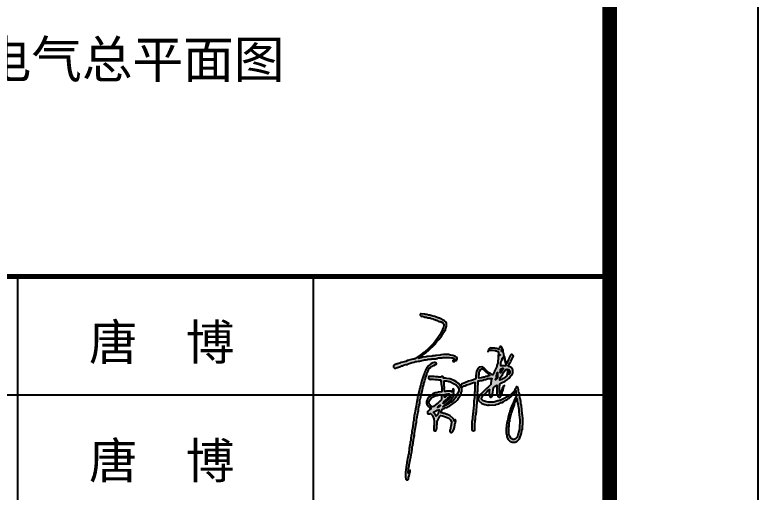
# Model space of a CAD drawing. Extents: x -809667 to 586099, y 3084146 to 3634412.
# Drawn here: x 381479.84 to 381504.88, y 3086068.65 to 3086084.72 of the extents above; entities that cross this region are included whole.
import ezdxf

# ---------------------------------------------------------------- set-up
doc = ezdxf.new("R2010")
doc.units = 0
doc.header["$LTSCALE"] = 0.5
doc.layers.get('0').update_dxf_attribs({"linetype": 'CONTINUOUS'})
doc.layers.add('PUB_TITLE', color=4, linetype='CONTINUOUS')
doc.styles.add('-宋体', font='', dxfattribs={"width": 0.6})
doc.styles.get('-宋体').set_extended_font_data('NSimSun')

# ---------------------------------------------------------------- blocks, each defined once
blk = doc.blocks.new('tbb')
at = {"layer": 'PUB_TITLE'}
h = blk.add_hatch(color=255, dxfattribs=at)
h.dxf.hatch_style = 1
h.paths.add_polyline_path([(1378309.5, -237658.8), (1378311.5, -237659.8), (1378309.5, -237669.8), (1378305.5, -237676.8), (1378305.5, -237680.8), (1378302.5, -237686.8), (1378302.5, -237692.8), (1378296.5, -237695.8), (1378296.5, -237698.8), (1378293.5, -237701.8), (1378292.5, -237705.8), (1378286.5, -237709.8), (1378280.5, -237695.8), (1378267.5, -237683.8), (1378265.5, -237677.8), (1378294.5, -237662.8), (1378307.5, -237660.8)], flags=16)
h.paths.add_polyline_path([(1378298.5, -237637.8), (1378300.5, -237638.8), (1378300.5, -237640.8), (1378297.5, -237641.8)], flags=16)
h.paths.add_polyline_path([(1378316.5, -237620.8), (1378318.5, -237621.8), (1378318.5, -237626.8), (1378310.5, -237634.8), (1378302.5, -237637.8), (1378303.5, -237632.8), (1378308.5, -237626.8)], flags=16)
h.paths.add_polyline_path([(1378932.5, -237567.8), (1378932.5, -237566.8), (1378936.5, -237575.8), (1378938.5, -237593.8), (1378943.5, -237610.8), (1378945.5, -237633.8), (1378948.5, -237638.8), (1378948.5, -237645.8), (1378950.5, -237650.8), (1378950.5, -237671.8), (1378954.5, -237695.8), (1378958.5, -237743.8), (1378957.5, -237806.8), (1378954.5, -237824.8), (1378948.5, -237842.8), (1378943.5, -237865.8), (1378935.5, -237881.8), (1378925.5, -237893.8), (1378914.5, -237898.8), (1378903.5, -237897.8), (1378898.5, -237895.8), (1378894.5, -237891.8), (1378889.5, -237890.8), (1378877.5, -237870.8), (1378871.5, -237854.8), (1378870.5, -237798.8), (1378872.5, -237790.8), (1378872.5, -237766.8), (1378874.5, -237757.8), (1378877.5, -237752.8), (1378878.5, -237736.8), (1378882.5, -237726.8), (1378889.5, -237690.8), (1378892.5, -237685.8), (1378904.5, -237645.8), (1378915.5, -237619.8), (1378917.5, -237606.8), (1378931.5, -237577.8)], flags=16)
h.paths.add_polyline_path([(1378402.5, -237547.8), (1378403.5, -237546.8), (1378387.5, -237572.8), (1378364.5, -237594.8), (1378359.5, -237596.8), (1378348.5, -237608.8), (1378345.5, -237609.8), (1378343.5, -237607.8), (1378344.5, -237598.8), (1378350.5, -237589.8), (1378355.5, -237588.8), (1378360.5, -237581.8), (1378368.5, -237576.8), (1378385.5, -237558.8), (1378397.5, -237553.8), (1378399.5, -237549.8)], flags=16)
h.paths.add_polyline_path([(1378313.5, -237536.8), (1378316.5, -237536.8), (1378329.5, -237538.8), (1378329.5, -237569.8), (1378325.5, -237582.8), (1378318.5, -237587.8), (1378303.5, -237602.8), (1378295.5, -237607.8), (1378264.5, -237633.8), (1378253.5, -237634.8), (1378242.5, -237628.8), (1378231.5, -237617.8), (1378230.5, -237606.8), (1378228.5, -237604.8), (1378228.5, -237593.8), (1378237.5, -237576.8), (1378245.5, -237570.8), (1378247.5, -237565.8), (1378256.5, -237557.8), (1378278.5, -237545.8), (1378284.5, -237543.8), (1378295.5, -237543.8), (1378303.5, -237540.8), (1378306.5, -237537.8)], flags=16)
h.paths.add_polyline_path([(1378382.5, -237530.8), (1378390.5, -237530.8), (1378391.5, -237531.8), (1378373.5, -237544.8), (1378357.5, -237558.8), (1378354.5, -237558.8), (1378354.5, -237546.8), (1378356.5, -237542.8), (1378356.5, -237536.8), (1378359.5, -237536.8), (1378365.5, -237532.8), (1378378.5, -237532.8)], flags=16)
h.paths.add_polyline_path([(1378348.5, -237425.8), (1378350.5, -237426.8), (1378368.5, -237426.8), (1378383.5, -237429.8), (1378388.5, -237432.8), (1378396.5, -237432.8), (1378426.5, -237446.8), (1378446.5, -237459.8), (1378461.5, -237473.8), (1378467.5, -237487.8), (1378468.5, -237507.8), (1378460.5, -237526.8), (1378453.5, -237535.8), (1378445.5, -237558.8), (1378425.5, -237580.8), (1378407.5, -237596.8), (1378393.5, -237603.8), (1378381.5, -237614.8), (1378372.5, -237616.8), (1378362.5, -237624.8), (1378356.5, -237627.8), (1378352.5, -237627.8), (1378349.5, -237630.8), (1378346.5, -237630.8), (1378339.5, -237634.8), (1378344.5, -237628.8), (1378350.5, -237627.8), (1378400.5, -237584.8), (1378411.5, -237570.8), (1378416.5, -237560.8), (1378429.5, -237543.8), (1378429.5, -237529.8), (1378424.5, -237522.8), (1378424.5, -237519.8), (1378427.5, -237514.8), (1378428.5, -237495.8), (1378424.5, -237491.8), (1378420.5, -237493.8), (1378420.5, -237496.8), (1378415.5, -237506.8), (1378409.5, -237513.8), (1378404.5, -237510.8), (1378371.5, -237509.8), (1378364.5, -237512.8), (1378355.5, -237512.8), (1378353.5, -237510.8), (1378354.5, -237504.8), (1378352.5, -237502.8), (1378351.5, -237490.8), (1378354.5, -237485.8), (1378354.5, -237474.8), (1378351.5, -237470.8), (1378351.5, -237452.8), (1378349.5, -237444.8)], flags=16)
h.paths.add_polyline_path([(1378269.5, -237391.8), (1378268.5, -237390.8), (1378229.5, -237391.8), (1378223.5, -237394.8), (1378223.5, -237406.8), (1378230.5, -237412.8), (1378235.5, -237411.8), (1378239.5, -237414.8), (1378242.5, -237412.8), (1378252.5, -237411.8), (1378257.5, -237413.8), (1378262.5, -237412.8), (1378276.5, -237414.8), (1378293.5, -237414.8), (1378305.5, -237417.8), (1378321.5, -237417.8), (1378324.5, -237420.8), (1378327.5, -237454.8), (1378329.5, -237458.8), (1378329.5, -237469.8), (1378331.5, -237472.8), (1378331.5, -237508.8), (1378329.5, -237515.8), (1378306.5, -237516.8), (1378290.5, -237522.8), (1378279.5, -237522.8), (1378259.5, -237531.8), (1378226.5, -237558.8), (1378222.5, -237566.8), (1378216.5, -237573.8), (1378209.5, -237593.8), (1378208.5, -237606.8), (1378211.5, -237613.8), (1378225.5, -237633.8), (1378231.5, -237639.8), (1378246.5, -237649.8), (1378236.5, -237657.8), (1378231.5, -237659.8), (1378225.5, -237666.8), (1378217.5, -237672.8), (1378215.5, -237676.8), (1378215.5, -237685.8), (1378219.5, -237690.8), (1378232.5, -237692.8), (1378239.5, -237687.8), (1378253.5, -237701.8), (1378263.5, -237719.8), (1378266.5, -237730.8), (1378266.5, -237736.8), (1378271.5, -237748.8), (1378270.5, -237780.8), (1378267.5, -237790.8), (1378267.5, -237819.8), (1378273.5, -237828.8), (1378283.5, -237828.8), (1378289.5, -237817.8), (1378292.5, -237803.8), (1378292.5, -237779.8), (1378294.5, -237776.8), (1378294.5, -237748.8), (1378302.5, -237737.8), (1378315.5, -237709.8), (1378320.5, -237705.8), (1378334.5, -237706.8), (1378336.5, -237708.8), (1378354.5, -237712.8), (1378387.5, -237726.8), (1378402.5, -237739.8), (1378410.5, -237753.8), (1378407.5, -237782.8), (1378404.5, -237788.8), (1378402.5, -237803.8), (1378400.5, -237807.8), (1378400.5, -237814.8), (1378397.5, -237820.8), (1378396.5, -237829.8), (1378405.5, -237840.8), (1378411.5, -237840.8), (1378418.5, -237836.8), (1378430.5, -237812.8), (1378430.5, -237808.8), (1378433.5, -237802.8), (1378433.5, -237791.8), (1378437.5, -237788.8), (1378437.5, -237774.8), (1378441.5, -237762.8), (1378440.5, -237753.8), (1378443.5, -237749.8), (1378442.5, -237740.8), (1378439.5, -237740.8), (1378432.5, -237749.8), (1378430.5, -237741.8), (1378425.5, -237732.8), (1378399.5, -237708.8), (1378378.5, -237697.8), (1378372.5, -237697.8), (1378355.5, -237689.8), (1378344.5, -237688.8), (1378339.5, -237685.8), (1378326.5, -237683.8), (1378327.5, -237673.8), (1378331.5, -237665.8), (1378330.5, -237661.8), (1378334.5, -237654.8), (1378348.5, -237647.8), (1378353.5, -237646.8), (1378356.5, -237643.8), (1378374.5, -237639.8), (1378384.5, -237632.8), (1378397.5, -237626.8), (1378441.5, -237594.8), (1378455.5, -237581.8), (1378463.5, -237571.8), (1378464.5, -237567.8), (1378477.5, -237550.8), (1378487.5, -237531.8), (1378488.5, -237521.8), (1378492.5, -237510.8), (1378491.5, -237485.8), (1378488.5, -237481.8), (1378488.5, -237476.8), (1378480.5, -237464.8), (1378462.5, -237445.8), (1378452.5, -237437.8), (1378431.5, -237424.8), (1378396.5, -237410.8), (1378372.5, -237408.8), (1378361.5, -237404.8), (1378346.5, -237403.8), (1378345.5, -237396.8), (1378340.5, -237392.8), (1378328.5, -237392.8), (1378322.5, -237397.8), (1378319.5, -237395.8), (1378305.5, -237395.8), (1378300.5, -237393.8), (1378284.5, -237393.8)])
h.paths.add_polyline_path([(1378778.5, -237355.8), (1378779.5, -237355.8), (1378780.5, -237360.8), (1378778.5, -237364.8), (1378778.5, -237395.8), (1378776.5, -237403.8), (1378766.5, -237413.8), (1378764.5, -237417.8), (1378763.5, -237414.8), (1378765.5, -237412.8), (1378766.5, -237406.8), (1378770.5, -237401.8), (1378770.5, -237382.8), (1378776.5, -237372.8), (1378775.5, -237364.8), (1378778.5, -237360.8)], flags=16)
h.paths.add_polyline_path([(1378867.5, -237334.8), (1378871.5, -237334.8), (1378879.5, -237346.8), (1378879.5, -237359.8), (1378875.5, -237367.8), (1378875.5, -237370.8), (1378873.5, -237372.8), (1378871.5, -237371.8), (1378871.5, -237350.8), (1378869.5, -237348.8), (1378866.5, -237348.8)], flags=16)
h.paths.add_polyline_path([(1378854.5, -237331.8), (1378856.5, -237331.8), (1378858.5, -237338.8), (1378857.5, -237341.8), (1378859.5, -237344.8), (1378858.5, -237373.8), (1378852.5, -237388.8), (1378828.5, -237406.8), (1378822.5, -237408.8), (1378812.5, -237415.8), (1378804.5, -237417.8), (1378799.5, -237421.8), (1378799.5, -237416.8), (1378797.5, -237412.8), (1378800.5, -237408.8), (1378801.5, -237400.8), (1378819.5, -237378.8), (1378826.5, -237362.8), (1378843.5, -237338.8), (1378847.5, -237334.8)], flags=16)
h.paths.add_polyline_path([(1378649.5, -237328.8), (1378656.5, -237329.8), (1378665.5, -237333.8), (1378673.5, -237339.8), (1378717.5, -237384.8), (1378702.5, -237387.8), (1378698.5, -237390.8), (1378682.5, -237392.8), (1378677.5, -237395.8), (1378669.5, -237395.8), (1378663.5, -237398.8), (1378656.5, -237398.8), (1378650.5, -237401.8), (1378631.5, -237403.8), (1378628.5, -237397.8), (1378628.5, -237383.8), (1378632.5, -237375.8), (1378633.5, -237354.8), (1378637.5, -237349.8), (1378637.5, -237346.8), (1378645.5, -237331.8)], flags=16)
h.paths.add_polyline_path([(1378820.5, -237325.8), (1378824.5, -237325.8), (1378826.5, -237327.8), (1378826.5, -237331.8), (1378809.5, -237356.8), (1378803.5, -237361.8), (1378800.5, -237352.8), (1378803.5, -237348.8), (1378804.5, -237332.8)], flags=16)
h.paths.add_polyline_path([(1378280.5, -237280.8), (1378279.5, -237279.8), (1378271.5, -237279.8), (1378258.5, -237282.8), (1378242.5, -237289.8), (1378223.5, -237305.8), (1378210.5, -237322.8), (1378199.5, -237341.8), (1378199.5, -237346.8), (1378196.5, -237351.8), (1378193.5, -237363.8), (1378183.5, -237382.8), (1378181.5, -237392.8), (1378167.5, -237432.8), (1378162.5, -237457.8), (1378157.5, -237469.8), (1378156.5, -237480.8), (1378152.5, -237490.8), (1378152.5, -237497.8), (1378140.5, -237539.8), (1378140.5, -237545.8), (1378137.5, -237552.8), (1378136.5, -237569.8), (1378133.5, -237575.8), (1378133.5, -237584.8), (1378130.5, -237593.8), (1378129.5, -237610.8), (1378124.5, -237629.8), (1378121.5, -237653.8), (1378122.5, -237654.8), (1378117.5, -237665.8), (1378115.5, -237687.8), (1378113.5, -237691.8), (1378112.5, -237700.8), (1378110.5, -237702.8), (1378109.5, -237716.8), (1378105.5, -237728.8), (1378105.5, -237746.8), (1378102.5, -237753.8), (1378101.5, -237777.8), (1378099.5, -237783.8), (1378099.5, -237791.8), (1378097.5, -237795.8), (1378094.5, -237822.8), (1378091.5, -237827.8), (1378089.5, -237854.8), (1378086.5, -237859.8), (1378086.5, -237873.8), (1378082.5, -237886.8), (1378081.5, -237905.8), (1378078.5, -237915.8), (1378078.5, -237930.8), (1378072.5, -237954.8), (1378072.5, -237960.8), (1378069.5, -237967.8), (1378065.5, -238011.8), (1378061.5, -238024.8), (1378059.5, -238041.8), (1378056.5, -238047.8), (1378054.5, -238068.8), (1378049.5, -238083.8), (1378049.5, -238090.8), (1378046.5, -238101.8), (1378046.5, -238111.8), (1378044.5, -238114.8), (1378041.5, -238148.8), (1378039.5, -238153.8), (1378038.5, -238197.8), (1378041.5, -238215.8), (1378047.5, -238222.8), (1378059.5, -238221.8), (1378064.5, -238217.8), (1378063.5, -238204.8), (1378069.5, -238189.8), (1378072.5, -238177.8), (1378072.5, -238170.8), (1378076.5, -238160.8), (1378075.5, -238152.8), (1378078.5, -238149.8), (1378077.5, -238145.8), (1378070.5, -238149.8), (1378065.5, -238158.8), (1378064.5, -238164.8), (1378060.5, -238168.8), (1378064.5, -238160.8), (1378061.5, -238154.8), (1378063.5, -238143.8), (1378063.5, -238128.8), (1378065.5, -238126.8), (1378065.5, -238119.8), (1378069.5, -238108.8), (1378069.5, -238098.8), (1378072.5, -238092.8), (1378072.5, -238085.8), (1378075.5, -238079.8), (1378075.5, -238071.8), (1378078.5, -238067.8), (1378079.5, -238048.8), (1378082.5, -238042.8), (1378082.5, -238034.8), (1378086.5, -238023.8), (1378087.5, -238008.8), (1378091.5, -237997.8), (1378093.5, -237972.8), (1378092.5, -237957.8), (1378098.5, -237946.8), (1378097.5, -237936.8), (1378101.5, -237932.8), (1378101.5, -237915.8), (1378104.5, -237908.8), (1378103.5, -237897.8), (1378106.5, -237893.8), (1378108.5, -237874.8), (1378109.5, -237869.8), (1378111.5, -237867.8), (1378110.5, -237859.8), (1378112.5, -237855.8), (1378112.5, -237840.8), (1378115.5, -237835.8), (1378115.5, -237823.8), (1378118.5, -237819.8), (1378118.5, -237810.8), (1378120.5, -237807.8), (1378120.5, -237793.8), (1378122.5, -237791.8), (1378122.5, -237781.8), (1378125.5, -237770.8), (1378124.5, -237766.8), (1378127.5, -237762.8), (1378127.5, -237749.8), (1378129.5, -237746.8), (1378130.5, -237727.8), (1378134.5, -237720.8), (1378135.5, -237695.8), (1378138.5, -237691.8), (1378140.5, -237676.8), (1378143.5, -237670.8), (1378145.5, -237645.8), (1378147.5, -237641.8), (1378147.5, -237629.8), (1378151.5, -237625.8), (1378150.5, -237612.8), (1378154.5, -237605.8), (1378155.5, -237580.8), (1378158.5, -237576.8), (1378159.5, -237564.8), (1378163.5, -237557.8), (1378163.5, -237544.8), (1378166.5, -237538.8), (1378166.5, -237529.8), (1378168.5, -237527.8), (1378172.5, -237511.8), (1378174.5, -237508.8), (1378176.5, -237494.8), (1378180.5, -237481.8), (1378180.5, -237471.8), (1378186.5, -237459.8), (1378188.5, -237447.8), (1378193.5, -237434.8), (1378194.5, -237421.8), (1378200.5, -237410.8), (1378201.5, -237402.8), (1378206.5, -237389.8), (1378205.5, -237382.8), (1378207.5, -237382.8), (1378211.5, -237376.8), (1378213.5, -237358.8), (1378216.5, -237359.8), (1378219.5, -237354.8), (1378219.5, -237349.8), (1378222.5, -237344.8), (1378222.5, -237340.8), (1378228.5, -237333.8), (1378232.5, -237322.8), (1378237.5, -237320.8), (1378247.5, -237310.8), (1378257.5, -237307.8), (1378261.5, -237303.8), (1378268.5, -237302.8), (1378281.5, -237293.8), (1378283.5, -237293.8), (1378289.5, -237286.8), (1378286.5, -237280.8)])
h.paths.add_polyline_path([(1378826.5, -237235.8), (1378827.5, -237234.8), (1378829.5, -237236.8), (1378830.5, -237246.8), (1378835.5, -237256.8), (1378846.5, -237292.8), (1378846.5, -237298.8), (1378843.5, -237305.8), (1378806.5, -237304.8), (1378805.5, -237277.8), (1378813.5, -237262.8), (1378819.5, -237243.8)], flags=16)
h.paths.add_polyline_path([(1378796.5, -237213.8), (1378800.5, -237216.8), (1378800.5, -237220.8), (1378797.5, -237221.8)], flags=16)
h.paths.add_polyline_path([(1378706.5, -237186.8), (1378704.5, -237185.8), (1378702.5, -237189.8), (1378705.5, -237190.8), (1378707.5, -237187.8)], flags=17)
h.paths.add_polyline_path([(1378810.5, -237175.8), (1378811.5, -237174.8), (1378816.5, -237188.8), (1378815.5, -237191.8), (1378810.5, -237185.8)], flags=16)
h.paths.add_polyline_path([(1378808.5, -237150.8), (1378807.5, -237149.8), (1378803.5, -237149.8), (1378798.5, -237152.8), (1378795.5, -237156.8), (1378793.5, -237168.8), (1378789.5, -237173.8), (1378787.5, -237171.8), (1378771.5, -237166.8), (1378762.5, -237166.8), (1378756.5, -237163.8), (1378728.5, -237163.8), (1378720.5, -237161.8), (1378711.5, -237168.8), (1378711.5, -237171.8), (1378708.5, -237175.8), (1378707.5, -237183.8), (1378709.5, -237185.8), (1378718.5, -237180.8), (1378734.5, -237178.8), (1378738.5, -237180.8), (1378760.5, -237182.8), (1378765.5, -237185.8), (1378771.5, -237185.8), (1378787.5, -237193.8), (1378783.5, -237282.8), (1378774.5, -237303.8), (1378773.5, -237310.8), (1378768.5, -237320.8), (1378767.5, -237326.8), (1378756.5, -237348.8), (1378756.5, -237351.8), (1378746.5, -237366.8), (1378741.5, -237377.8), (1378737.5, -237377.8), (1378730.5, -237374.8), (1378723.5, -237367.8), (1378714.5, -237363.8), (1378696.5, -237348.8), (1378689.5, -237343.8), (1378686.5, -237337.8), (1378673.5, -237324.8), (1378652.5, -237314.8), (1378637.5, -237315.8), (1378635.5, -237317.8), (1378632.5, -237317.8), (1378623.5, -237325.8), (1378611.5, -237349.8), (1378607.5, -237366.8), (1378608.5, -237372.8), (1378605.5, -237383.8), (1378604.5, -237402.8), (1378602.5, -237410.8), (1378599.5, -237413.8), (1378571.5, -237423.8), (1378545.5, -237429.8), (1378531.5, -237436.8), (1378526.5, -237436.8), (1378512.5, -237444.8), (1378509.5, -237444.8), (1378496.5, -237451.8), (1378490.5, -237452.8), (1378487.5, -237455.8), (1378485.5, -237461.8), (1378495.5, -237473.8), (1378501.5, -237473.8), (1378509.5, -237466.8), (1378519.5, -237465.8), (1378532.5, -237457.8), (1378552.5, -237453.8), (1378587.5, -237439.8), (1378599.5, -237438.8), (1378600.5, -237441.8), (1378598.5, -237450.8), (1378596.5, -237508.8), (1378594.5, -237514.8), (1378594.5, -237561.8), (1378590.5, -237590.8), (1378590.5, -237628.8), (1378587.5, -237640.8), (1378588.5, -237642.8), (1378585.5, -237649.8), (1378586.5, -237655.8), (1378584.5, -237664.8), (1378584.5, -237679.8), (1378581.5, -237689.8), (1378581.5, -237701.8), (1378577.5, -237713.8), (1378577.5, -237735.8), (1378574.5, -237752.8), (1378574.5, -237817.8), (1378579.5, -237824.8), (1378585.5, -237827.8), (1378592.5, -237826.8), (1378597.5, -237821.8), (1378597.5, -237772.8), (1378600.5, -237755.8), (1378600.5, -237745.8), (1378603.5, -237736.8), (1378603.5, -237707.8), (1378607.5, -237695.8), (1378606.5, -237682.8), (1378609.5, -237676.8), (1378609.5, -237663.8), (1378611.5, -237657.8), (1378612.5, -237639.8), (1378614.5, -237632.8), (1378613.5, -237616.8), (1378615.5, -237610.8), (1378617.5, -237560.8), (1378620.5, -237537.8), (1378619.5, -237516.8), (1378621.5, -237509.8), (1378621.5, -237484.8), (1378622.5, -237464.8), (1378624.5, -237459.8), (1378625.5, -237426.8), (1378627.5, -237425.8), (1378632.5, -237427.8), (1378640.5, -237423.8), (1378654.5, -237423.8), (1378660.5, -237419.8), (1378667.5, -237420.8), (1378673.5, -237416.8), (1378683.5, -237416.8), (1378705.5, -237407.8), (1378733.5, -237407.8), (1378733.5, -237411.8), (1378729.5, -237419.8), (1378728.5, -237434.8), (1378725.5, -237444.8), (1378725.5, -237454.8), (1378722.5, -237459.8), (1378705.5, -237477.8), (1378692.5, -237487.8), (1378645.5, -237532.8), (1378631.5, -237551.8), (1378623.5, -237567.8), (1378623.5, -237575.8), (1378626.5, -237578.8), (1378627.5, -237583.8), (1378654.5, -237607.8), (1378677.5, -237616.8), (1378698.5, -237621.8), (1378705.5, -237621.8), (1378709.5, -237618.8), (1378713.5, -237621.8), (1378762.5, -237619.8), (1378766.5, -237616.8), (1378786.5, -237611.8), (1378806.5, -237601.8), (1378819.5, -237599.8), (1378826.5, -237591.8), (1378830.5, -237591.8), (1378839.5, -237587.8), (1378847.5, -237580.8), (1378856.5, -237576.8), (1378865.5, -237568.8), (1378874.5, -237564.8), (1378887.5, -237554.8), (1378907.5, -237533.8), (1378912.5, -237530.8), (1378912.5, -237527.8), (1378925.5, -237507.8), (1378926.5, -237503.8), (1378926.5, -237516.8), (1378930.5, -237538.8), (1378930.5, -237549.8), (1378913.5, -237583.8), (1378909.5, -237597.8), (1378900.5, -237613.8), (1378884.5, -237650.8), (1378884.5, -237655.8), (1378878.5, -237669.8), (1378877.5, -237679.8), (1378872.5, -237688.8), (1378871.5, -237697.8), (1378864.5, -237717.8), (1378864.5, -237726.8), (1378861.5, -237731.8), (1378859.5, -237747.8), (1378857.5, -237751.8), (1378851.5, -237782.8), (1378849.5, -237816.8), (1378850.5, -237848.8), (1378853.5, -237857.8), (1378855.5, -237874.8), (1378863.5, -237894.8), (1378876.5, -237908.8), (1378882.5, -237912.8), (1378885.5, -237912.8), (1378897.5, -237918.8), (1378920.5, -237918.8), (1378936.5, -237910.8), (1378955.5, -237892.8), (1378972.5, -237847.8), (1378971.5, -237837.8), (1378975.5, -237828.8), (1378976.5, -237817.8), (1378979.5, -237816.8), (1378979.5, -237810.8), (1378981.5, -237806.8), (1378980.5, -237801.8), (1378981.5, -237785.8), (1378983.5, -237780.8), (1378984.5, -237740.8), (1378982.5, -237732.8), (1378980.5, -237698.8), (1378978.5, -237694.8), (1378978.5, -237677.8), (1378976.5, -237672.8), (1378976.5, -237648.8), (1378973.5, -237637.8), (1378972.5, -237623.8), (1378967.5, -237610.8), (1378968.5, -237598.8), (1378966.5, -237587.8), (1378963.5, -237582.8), (1378963.5, -237576.8), (1378959.5, -237568.8), (1378955.5, -237529.8), (1378952.5, -237523.8), (1378949.5, -237506.8), (1378947.5, -237503.8), (1378947.5, -237494.8), (1378945.5, -237491.8), (1378943.5, -237477.8), (1378934.5, -237472.8), (1378928.5, -237478.8), (1378925.5, -237490.8), (1378918.5, -237498.8), (1378914.5, -237508.8), (1378901.5, -237521.8), (1378899.5, -237525.8), (1378896.5, -237526.8), (1378880.5, -237540.8), (1378833.5, -237568.8), (1378800.5, -237583.8), (1378795.5, -237583.8), (1378786.5, -237587.8), (1378782.5, -237587.8), (1378749.5, -237598.8), (1378703.5, -237598.8), (1378682.5, -237593.8), (1378667.5, -237586.8), (1378659.5, -237580.8), (1378651.5, -237572.8), (1378650.5, -237566.8), (1378654.5, -237561.8), (1378661.5, -237545.8), (1378669.5, -237537.8), (1378676.5, -237534.8), (1378690.5, -237520.8), (1378690.5, -237517.8), (1378700.5, -237506.8), (1378712.5, -237498.8), (1378715.5, -237494.8), (1378715.5, -237502.8), (1378712.5, -237506.8), (1378711.5, -237527.8), (1378713.5, -237531.8), (1378713.5, -237542.8), (1378714.5, -237546.8), (1378721.5, -237556.8), (1378727.5, -237556.8), (1378731.5, -237554.8), (1378739.5, -237544.8), (1378739.5, -237525.8), (1378741.5, -237522.8), (1378745.5, -237494.8), (1378748.5, -237483.8), (1378747.5, -237479.8), (1378754.5, -237471.8), (1378774.5, -237461.8), (1378773.5, -237519.8), (1378775.5, -237530.8), (1378782.5, -237546.8), (1378783.5, -237552.8), (1378792.5, -237559.8), (1378798.5, -237557.8), (1378807.5, -237546.8), (1378816.5, -237524.8), (1378816.5, -237516.8), (1378825.5, -237497.8), (1378825.5, -237493.8), (1378828.5, -237486.8), (1378830.5, -237470.8), (1378835.5, -237466.8), (1378835.5, -237464.8), (1378832.5, -237462.8), (1378826.5, -237469.8), (1378827.5, -237475.8), (1378821.5, -237478.8), (1378817.5, -237486.8), (1378817.5, -237498.8), (1378811.5, -237500.8), (1378811.5, -237505.8), (1378807.5, -237510.8), (1378806.5, -237518.8), (1378801.5, -237524.8), (1378800.5, -237531.8), (1378797.5, -237535.8), (1378794.5, -237508.8), (1378794.5, -237469.8), (1378797.5, -237463.8), (1378796.5, -237455.8), (1378811.5, -237441.8), (1378840.5, -237427.8), (1378859.5, -237415.8), (1378872.5, -237403.8), (1378884.5, -237387.8), (1378894.5, -237379.8), (1378902.5, -237363.8), (1378902.5, -237338.8), (1378900.5, -237332.8), (1378888.5, -237319.8), (1378873.5, -237311.8), (1378868.5, -237310.8), (1378865.5, -237308.8), (1378868.5, -237300.8), (1378874.5, -237293.8), (1378879.5, -237282.8), (1378883.5, -237278.8), (1378887.5, -237267.8), (1378905.5, -237232.8), (1378904.5, -237230.8), (1378907.5, -237227.8), (1378906.5, -237221.8), (1378898.5, -237213.8), (1378890.5, -237215.8), (1378884.5, -237220.8), (1378872.5, -237241.8), (1378869.5, -237252.8), (1378854.5, -237281.8), (1378854.5, -237286.8), (1378851.5, -237287.8), (1378849.5, -237284.8), (1378849.5, -237279.8), (1378843.5, -237265.8), (1378840.5, -237249.8), (1378837.5, -237247.8), (1378837.5, -237236.8), (1378829.5, -237218.8), (1378829.5, -237209.8), (1378827.5, -237206.8), (1378824.5, -237193.8), (1378824.5, -237179.8), (1378819.5, -237171.8), (1378814.5, -237156.8)])
h.paths.add_polyline_path([(1378165.5, -236887.8), (1378163.5, -236886.8), (1378159.5, -236888.8), (1378157.5, -236891.8), (1378157.5, -236898.8), (1378164.5, -236905.8), (1378172.5, -236908.8), (1378176.5, -236907.8), (1378185.5, -236909.8), (1378195.5, -236914.8), (1378207.5, -236915.8), (1378219.5, -236919.8), (1378230.5, -236919.8), (1378233.5, -236921.8), (1378235.5, -236920.8), (1378244.5, -236925.8), (1378258.5, -236927.8), (1378267.5, -236932.8), (1378274.5, -236932.8), (1378285.5, -236939.8), (1378291.5, -236938.8), (1378311.5, -236948.8), (1378318.5, -236949.8), (1378322.5, -236952.8), (1378326.5, -236952.8), (1378339.5, -236960.8), (1378348.5, -236970.8), (1378348.5, -236977.8), (1378344.5, -236995.8), (1378339.5, -237005.8), (1378335.5, -237021.8), (1378332.5, -237024.8), (1378318.5, -237054.8), (1378305.5, -237071.8), (1378300.5, -237081.8), (1378278.5, -237109.8), (1378267.5, -237120.8), (1378265.5, -237125.8), (1378216.5, -237175.8), (1378203.5, -237184.8), (1378185.5, -237201.8), (1378180.5, -237203.8), (1378158.5, -237220.8), (1378114.5, -237248.8), (1378110.5, -237248.8), (1378106.5, -237251.8), (1378099.5, -237251.8), (1378056.5, -237262.8), (1378041.5, -237269.8), (1378004.5, -237279.8), (1377995.5, -237284.8), (1377976.5, -237290.8), (1377971.5, -237290.8), (1377952.5, -237297.8), (1377943.5, -237307.8), (1377944.5, -237315.8), (1377950.5, -237323.8), (1377960.5, -237323.8), (1377971.5, -237319.8), (1377975.5, -237319.8), (1377990.5, -237312.8), (1378002.5, -237310.8), (1378011.5, -237305.8), (1378018.5, -237305.8), (1378024.5, -237301.8), (1378041.5, -237295.8), (1378055.5, -237295.8), (1378061.5, -237288.8), (1378093.5, -237277.8), (1378110.5, -237275.8), (1378120.5, -237271.8), (1378131.5, -237271.8), (1378143.5, -237267.8), (1378152.5, -237267.8), (1378191.5, -237258.8), (1378194.5, -237256.8), (1378206.5, -237256.8), (1378216.5, -237254.8), (1378221.5, -237251.8), (1378246.5, -237251.8), (1378250.5, -237249.8), (1378283.5, -237248.8), (1378288.5, -237246.8), (1378296.5, -237246.8), (1378304.5, -237242.8), (1378332.5, -237240.8), (1378340.5, -237237.8), (1378391.5, -237237.8), (1378393.5, -237239.8), (1378409.5, -237240.8), (1378419.5, -237242.8), (1378422.5, -237244.8), (1378429.5, -237244.8), (1378431.5, -237247.8), (1378435.5, -237248.8), (1378432.5, -237256.8), (1378426.5, -237261.8), (1378419.5, -237262.8), (1378419.5, -237266.8), (1378421.5, -237268.8), (1378426.5, -237270.8), (1378434.5, -237269.8), (1378444.5, -237262.8), (1378450.5, -237261.8), (1378454.5, -237252.8), (1378454.5, -237243.8), (1378450.5, -237236.8), (1378441.5, -237229.8), (1378419.5, -237221.8), (1378401.5, -237220.8), (1378385.5, -237215.8), (1378344.5, -237215.8), (1378325.5, -237217.8), (1378318.5, -237220.8), (1378283.5, -237223.8), (1378279.5, -237225.8), (1378260.5, -237225.8), (1378255.5, -237227.8), (1378214.5, -237229.8), (1378206.5, -237232.8), (1378180.5, -237236.8), (1378163.5, -237242.8), (1378157.5, -237241.8), (1378152.5, -237244.8), (1378145.5, -237243.8), (1378148.5, -237240.8), (1378151.5, -237240.8), (1378154.5, -237236.8), (1378176.5, -237218.8), (1378202.5, -237201.8), (1378211.5, -237192.8), (1378219.5, -237187.8), (1378280.5, -237127.8), (1378283.5, -237121.8), (1378308.5, -237094.8), (1378328.5, -237066.8), (1378331.5, -237064.8), (1378333.5, -237057.8), (1378336.5, -237054.8), (1378347.5, -237034.8), (1378354.5, -237026.8), (1378354.5, -237021.8), (1378356.5, -237021.8), (1378360.5, -237017.8), (1378362.5, -237004.8), (1378365.5, -237000.8), (1378365.5, -236993.8), (1378369.5, -236986.8), (1378369.5, -236961.8), (1378366.5, -236955.8), (1378353.5, -236942.8), (1378314.5, -236923.8), (1378307.5, -236922.8), (1378275.5, -236909.8), (1378259.5, -236906.8), (1378236.5, -236899.8), (1378223.5, -236898.8), (1378210.5, -236893.8), (1378198.5, -236892.8), (1378193.5, -236889.8)])
at = {"color": 0, "linetype": 'Continuous', "elevation": 11479179}
for points in [[(1378165.5, -236887.8), (1378163.5, -236886.8), (1378159.5, -236888.8), (1378157.5, -236891.8), (1378157.5, -236898.8), (1378164.5, -236905.8), (1378172.5, -236908.8), (1378176.5, -236907.8), (1378185.5, -236909.8), (1378195.5, -236914.8), (1378207.5, -236915.8), (1378219.5, -236919.8), (1378230.5, -236919.8), (1378233.5, -236921.8), (1378235.5, -236920.8), (1378244.5, -236925.8), (1378258.5, -236927.8), (1378267.5, -236932.8), (1378274.5, -236932.8), (1378285.5, -236939.8), (1378291.5, -236938.8), (1378311.5, -236948.8), (1378318.5, -236949.8), (1378322.5, -236952.8), (1378326.5, -236952.8), (1378339.5, -236960.8), (1378348.5, -236970.8), (1378348.5, -236977.8), (1378344.5, -236995.8), (1378339.5, -237005.8), (1378335.5, -237021.8), (1378332.5, -237024.8), (1378318.5, -237054.8), (1378305.5, -237071.8), (1378300.5, -237081.8), (1378278.5, -237109.8), (1378267.5, -237120.8), (1378265.5, -237125.8), (1378216.5, -237175.8), (1378203.5, -237184.8), (1378185.5, -237201.8), (1378180.5, -237203.8), (1378158.5, -237220.8), (1378114.5, -237248.8), (1378110.5, -237248.8), (1378106.5, -237251.8), (1378099.5, -237251.8), (1378056.5, -237262.8), (1378041.5, -237269.8), (1378004.5, -237279.8), (1377995.5, -237284.8), (1377976.5, -237290.8), (1377971.5, -237290.8), (1377952.5, -237297.8), (1377943.5, -237307.8), (1377944.5, -237315.8), (1377950.5, -237323.8), (1377960.5, -237323.8), (1377971.5, -237319.8), (1377975.5, -237319.8), (1377990.5, -237312.8), (1378002.5, -237310.8), (1378011.5, -237305.8), (1378018.5, -237305.8), (1378024.5, -237301.8), (1378041.5, -237295.8), (1378055.5, -237295.8), (1378061.5, -237288.8), (1378093.5, -237277.8), (1378110.5, -237275.8), (1378120.5, -237271.8), (1378131.5, -237271.8), (1378143.5, -237267.8), (1378152.5, -237267.8), (1378191.5, -237258.8), (1378194.5, -237256.8), (1378206.5, -237256.8), (1378216.5, -237254.8), (1378221.5, -237251.8), (1378246.5, -237251.8), (1378250.5, -237249.8), (1378283.5, -237248.8), (1378288.5, -237246.8), (1378296.5, -237246.8), (1378304.5, -237242.8), (1378332.5, -237240.8), (1378340.5, -237237.8), (1378391.5, -237237.8), (1378393.5, -237239.8), (1378409.5, -237240.8), (1378419.5, -237242.8), (1378422.5, -237244.8), (1378429.5, -237244.8), (1378431.5, -237247.8), (1378435.5, -237248.8), (1378432.5, -237256.8), (1378426.5, -237261.8), (1378419.5, -237262.8), (1378419.5, -237266.8), (1378421.5, -237268.8), (1378426.5, -237270.8), (1378434.5, -237269.8), (1378444.5, -237262.8), (1378450.5, -237261.8), (1378454.5, -237252.8), (1378454.5, -237243.8), (1378450.5, -237236.8), (1378441.5, -237229.8), (1378419.5, -237221.8), (1378401.5, -237220.8), (1378385.5, -237215.8), (1378344.5, -237215.8), (1378325.5, -237217.8), (1378318.5, -237220.8), (1378283.5, -237223.8), (1378279.5, -237225.8), (1378260.5, -237225.8), (1378255.5, -237227.8), (1378214.5, -237229.8), (1378206.5, -237232.8), (1378180.5, -237236.8), (1378163.5, -237242.8), (1378157.5, -237241.8), (1378152.5, -237244.8), (1378145.5, -237243.8), (1378148.5, -237240.8), (1378151.5, -237240.8), (1378154.5, -237236.8), (1378176.5, -237218.8), (1378202.5, -237201.8), (1378211.5, -237192.8), (1378219.5, -237187.8), (1378280.5, -237127.8), (1378283.5, -237121.8), (1378308.5, -237094.8), (1378328.5, -237066.8), (1378331.5, -237064.8), (1378333.5, -237057.8), (1378336.5, -237054.8), (1378347.5, -237034.8), (1378354.5, -237026.8), (1378354.5, -237021.8), (1378356.5, -237021.8), (1378360.5, -237017.8), (1378362.5, -237004.8), (1378365.5, -237000.8), (1378365.5, -236993.8), (1378369.5, -236986.8), (1378369.5, -236961.8), (1378366.5, -236955.8), (1378353.5, -236942.8), (1378314.5, -236923.8), (1378307.5, -236922.8), (1378275.5, -236909.8), (1378259.5, -236906.8), (1378236.5, -236899.8), (1378223.5, -236898.8), (1378210.5, -236893.8), (1378198.5, -236892.8), (1378193.5, -236889.8), (1378165.5, -236887.8)], [(1378808.5, -237150.8), (1378807.5, -237149.8), (1378803.5, -237149.8), (1378798.5, -237152.8), (1378795.5, -237156.8), (1378793.5, -237168.8), (1378789.5, -237173.8), (1378787.5, -237171.8), (1378771.5, -237166.8), (1378762.5, -237166.8), (1378756.5, -237163.8), (1378728.5, -237163.8), (1378720.5, -237161.8), (1378711.5, -237168.8), (1378711.5, -237171.8), (1378708.5, -237175.8), (1378707.5, -237183.8), (1378709.5, -237185.8), (1378718.5, -237180.8), (1378734.5, -237178.8), (1378738.5, -237180.8), (1378760.5, -237182.8), (1378765.5, -237185.8), (1378771.5, -237185.8), (1378787.5, -237193.8), (1378783.5, -237282.8), (1378774.5, -237303.8), (1378773.5, -237310.8), (1378768.5, -237320.8), (1378767.5, -237326.8), (1378756.5, -237348.8), (1378756.5, -237351.8), (1378746.5, -237366.8), (1378741.5, -237377.8), (1378737.5, -237377.8), (1378730.5, -237374.8), (1378723.5, -237367.8), (1378714.5, -237363.8), (1378696.5, -237348.8), (1378689.5, -237343.8), (1378686.5, -237337.8), (1378673.5, -237324.8), (1378652.5, -237314.8), (1378637.5, -237315.8), (1378635.5, -237317.8), (1378632.5, -237317.8), (1378623.5, -237325.8), (1378611.5, -237349.8), (1378607.5, -237366.8), (1378608.5, -237372.8), (1378605.5, -237383.8), (1378604.5, -237402.8), (1378602.5, -237410.8), (1378599.5, -237413.8), (1378571.5, -237423.8), (1378545.5, -237429.8), (1378531.5, -237436.8), (1378526.5, -237436.8), (1378512.5, -237444.8), (1378509.5, -237444.8), (1378496.5, -237451.8), (1378490.5, -237452.8), (1378487.5, -237455.8), (1378485.5, -237461.8), (1378495.5, -237473.8), (1378501.5, -237473.8), (1378509.5, -237466.8), (1378519.5, -237465.8), (1378532.5, -237457.8), (1378552.5, -237453.8), (1378587.5, -237439.8), (1378599.5, -237438.8), (1378600.5, -237441.8), (1378598.5, -237450.8), (1378596.5, -237508.8), (1378594.5, -237514.8), (1378594.5, -237561.8), (1378590.5, -237590.8), (1378590.5, -237628.8), (1378587.5, -237640.8), (1378588.5, -237642.8), (1378585.5, -237649.8), (1378586.5, -237655.8), (1378584.5, -237664.8), (1378584.5, -237679.8), (1378581.5, -237689.8), (1378581.5, -237701.8), (1378577.5, -237713.8), (1378577.5, -237735.8), (1378574.5, -237752.8), (1378574.5, -237817.8), (1378579.5, -237824.8), (1378585.5, -237827.8), (1378592.5, -237826.8), (1378597.5, -237821.8), (1378597.5, -237772.8), (1378600.5, -237755.8), (1378600.5, -237745.8), (1378603.5, -237736.8), (1378603.5, -237707.8), (1378607.5, -237695.8), (1378606.5, -237682.8), (1378609.5, -237676.8), (1378609.5, -237663.8), (1378611.5, -237657.8), (1378612.5, -237639.8), (1378614.5, -237632.8), (1378613.5, -237616.8), (1378615.5, -237610.8), (1378617.5, -237560.8), (1378620.5, -237537.8), (1378619.5, -237516.8), (1378621.5, -237509.8), (1378621.5, -237484.8), (1378622.5, -237464.8), (1378624.5, -237459.8), (1378625.5, -237426.8), (1378627.5, -237425.8), (1378632.5, -237427.8), (1378640.5, -237423.8), (1378654.5, -237423.8), (1378660.5, -237419.8), (1378667.5, -237420.8), (1378673.5, -237416.8), (1378683.5, -237416.8), (1378705.5, -237407.8), (1378733.5, -237407.8), (1378733.5, -237411.8), (1378729.5, -237419.8), (1378728.5, -237434.8), (1378725.5, -237444.8), (1378725.5, -237454.8), (1378722.5, -237459.8), (1378705.5, -237477.8), (1378692.5, -237487.8), (1378645.5, -237532.8), (1378631.5, -237551.8), (1378623.5, -237567.8), (1378623.5, -237575.8), (1378626.5, -237578.8), (1378627.5, -237583.8), (1378654.5, -237607.8), (1378677.5, -237616.8), (1378698.5, -237621.8), (1378705.5, -237621.8), (1378709.5, -237618.8), (1378713.5, -237621.8), (1378762.5, -237619.8), (1378766.5, -237616.8), (1378786.5, -237611.8), (1378806.5, -237601.8), (1378819.5, -237599.8), (1378826.5, -237591.8), (1378830.5, -237591.8), (1378839.5, -237587.8), (1378847.5, -237580.8), (1378856.5, -237576.8), (1378865.5, -237568.8), (1378874.5, -237564.8), (1378887.5, -237554.8), (1378907.5, -237533.8), (1378912.5, -237530.8), (1378912.5, -237527.8), (1378925.5, -237507.8), (1378926.5, -237503.8), (1378926.5, -237516.8), (1378930.5, -237538.8), (1378930.5, -237549.8), (1378913.5, -237583.8), (1378909.5, -237597.8), (1378900.5, -237613.8), (1378884.5, -237650.8), (1378884.5, -237655.8), (1378878.5, -237669.8), (1378877.5, -237679.8), (1378872.5, -237688.8), (1378871.5, -237697.8), (1378864.5, -237717.8), (1378864.5, -237726.8), (1378861.5, -237731.8), (1378859.5, -237747.8), (1378857.5, -237751.8), (1378851.5, -237782.8), (1378849.5, -237816.8), (1378850.5, -237848.8), (1378853.5, -237857.8), (1378855.5, -237874.8), (1378863.5, -237894.8), (1378876.5, -237908.8), (1378882.5, -237912.8), (1378885.5, -237912.8), (1378897.5, -237918.8), (1378920.5, -237918.8), (1378936.5, -237910.8), (1378955.5, -237892.8), (1378972.5, -237847.8), (1378971.5, -237837.8), (1378975.5, -237828.8), (1378976.5, -237817.8), (1378979.5, -237816.8), (1378979.5, -237810.8), (1378981.5, -237806.8), (1378980.5, -237801.8), (1378981.5, -237785.8), (1378983.5, -237780.8), (1378984.5, -237740.8), (1378982.5, -237732.8), (1378980.5, -237698.8), (1378978.5, -237694.8), (1378978.5, -237677.8), (1378976.5, -237672.8), (1378976.5, -237648.8), (1378973.5, -237637.8), (1378972.5, -237623.8), (1378967.5, -237610.8), (1378968.5, -237598.8), (1378966.5, -237587.8), (1378963.5, -237582.8), (1378963.5, -237576.8), (1378959.5, -237568.8), (1378955.5, -237529.8), (1378952.5, -237523.8), (1378949.5, -237506.8), (1378947.5, -237503.8), (1378947.5, -237494.8), (1378945.5, -237491.8), (1378943.5, -237477.8), (1378934.5, -237472.8), (1378928.5, -237478.8), (1378925.5, -237490.8), (1378918.5, -237498.8), (1378914.5, -237508.8), (1378901.5, -237521.8), (1378899.5, -237525.8), (1378896.5, -237526.8), (1378880.5, -237540.8), (1378833.5, -237568.8), (1378800.5, -237583.8), (1378795.5, -237583.8), (1378786.5, -237587.8), (1378782.5, -237587.8), (1378749.5, -237598.8), (1378703.5, -237598.8), (1378682.5, -237593.8), (1378667.5, -237586.8), (1378659.5, -237580.8), (1378651.5, -237572.8), (1378650.5, -237566.8), (1378654.5, -237561.8), (1378661.5, -237545.8), (1378669.5, -237537.8), (1378676.5, -237534.8), (1378690.5, -237520.8), (1378690.5, -237517.8), (1378700.5, -237506.8), (1378712.5, -237498.8), (1378715.5, -237494.8), (1378715.5, -237502.8), (1378712.5, -237506.8), (1378711.5, -237527.8), (1378713.5, -237531.8), (1378713.5, -237542.8), (1378714.5, -237546.8), (1378721.5, -237556.8), (1378727.5, -237556.8), (1378731.5, -237554.8), (1378739.5, -237544.8), (1378739.5, -237525.8), (1378741.5, -237522.8), (1378745.5, -237494.8), (1378748.5, -237483.8), (1378747.5, -237479.8), (1378754.5, -237471.8), (1378774.5, -237461.8), (1378773.5, -237519.8), (1378775.5, -237530.8), (1378782.5, -237546.8), (1378783.5, -237552.8), (1378792.5, -237559.8), (1378798.5, -237557.8), (1378807.5, -237546.8), (1378816.5, -237524.8), (1378816.5, -237516.8), (1378825.5, -237497.8), (1378825.5, -237493.8), (1378828.5, -237486.8), (1378830.5, -237470.8), (1378835.5, -237466.8), (1378835.5, -237464.8), (1378832.5, -237462.8), (1378826.5, -237469.8), (1378827.5, -237475.8), (1378821.5, -237478.8), (1378817.5, -237486.8), (1378817.5, -237498.8), (1378811.5, -237500.8), (1378811.5, -237505.8), (1378807.5, -237510.8), (1378806.5, -237518.8), (1378801.5, -237524.8), (1378800.5, -237531.8), (1378797.5, -237535.8), (1378794.5, -237508.8), (1378794.5, -237469.8), (1378797.5, -237463.8), (1378796.5, -237455.8), (1378811.5, -237441.8), (1378840.5, -237427.8), (1378859.5, -237415.8), (1378872.5, -237403.8), (1378884.5, -237387.8), (1378894.5, -237379.8), (1378902.5, -237363.8), (1378902.5, -237338.8), (1378900.5, -237332.8), (1378888.5, -237319.8), (1378873.5, -237311.8), (1378868.5, -237310.8), (1378865.5, -237308.8), (1378868.5, -237300.8), (1378874.5, -237293.8), (1378879.5, -237282.8), (1378883.5, -237278.8), (1378887.5, -237267.8), (1378905.5, -237232.8), (1378904.5, -237230.8), (1378907.5, -237227.8), (1378906.5, -237221.8), (1378898.5, -237213.8), (1378890.5, -237215.8), (1378884.5, -237220.8), (1378872.5, -237241.8), (1378869.5, -237252.8), (1378854.5, -237281.8), (1378854.5, -237286.8), (1378851.5, -237287.8), (1378849.5, -237284.8), (1378849.5, -237279.8), (1378843.5, -237265.8), (1378840.5, -237249.8), (1378837.5, -237247.8), (1378837.5, -237236.8), (1378829.5, -237218.8), (1378829.5, -237209.8), (1378827.5, -237206.8), (1378824.5, -237193.8), (1378824.5, -237179.8), (1378819.5, -237171.8), (1378814.5, -237156.8), (1378808.5, -237150.8)], [(1378810.5, -237175.8), (1378811.5, -237174.8), (1378816.5, -237188.8), (1378815.5, -237191.8), (1378810.5, -237185.8), (1378810.5, -237175.8)], [(1378706.5, -237186.8), (1378704.5, -237185.8), (1378702.5, -237189.8), (1378705.5, -237190.8), (1378707.5, -237187.8), (1378706.5, -237186.8)], [(1378796.5, -237213.8), (1378800.5, -237216.8), (1378800.5, -237220.8), (1378797.5, -237221.8), (1378796.5, -237213.8)], [(1378826.5, -237235.8), (1378827.5, -237234.8), (1378829.5, -237236.8), (1378830.5, -237246.8), (1378835.5, -237256.8), (1378846.5, -237292.8), (1378846.5, -237298.8), (1378843.5, -237305.8), (1378806.5, -237304.8), (1378805.5, -237277.8), (1378813.5, -237262.8), (1378819.5, -237243.8), (1378826.5, -237235.8)], [(1378280.5, -237280.8), (1378279.5, -237279.8), (1378271.5, -237279.8), (1378258.5, -237282.8), (1378242.5, -237289.8), (1378223.5, -237305.8), (1378210.5, -237322.8), (1378199.5, -237341.8), (1378199.5, -237346.8), (1378196.5, -237351.8), (1378193.5, -237363.8), (1378183.5, -237382.8), (1378181.5, -237392.8), (1378167.5, -237432.8), (1378162.5, -237457.8), (1378157.5, -237469.8), (1378156.5, -237480.8), (1378152.5, -237490.8), (1378152.5, -237497.8), (1378140.5, -237539.8), (1378140.5, -237545.8), (1378137.5, -237552.8), (1378136.5, -237569.8), (1378133.5, -237575.8), (1378133.5, -237584.8), (1378130.5, -237593.8), (1378129.5, -237610.8), (1378124.5, -237629.8), (1378121.5, -237653.8), (1378122.5, -237654.8), (1378117.5, -237665.8), (1378115.5, -237687.8), (1378113.5, -237691.8), (1378112.5, -237700.8), (1378110.5, -237702.8), (1378109.5, -237716.8), (1378105.5, -237728.8), (1378105.5, -237746.8), (1378102.5, -237753.8), (1378101.5, -237777.8), (1378099.5, -237783.8), (1378099.5, -237791.8), (1378097.5, -237795.8), (1378094.5, -237822.8), (1378091.5, -237827.8), (1378089.5, -237854.8), (1378086.5, -237859.8), (1378086.5, -237873.8), (1378082.5, -237886.8), (1378081.5, -237905.8), (1378078.5, -237915.8), (1378078.5, -237930.8), (1378072.5, -237954.8), (1378072.5, -237960.8), (1378069.5, -237967.8), (1378065.5, -238011.8), (1378061.5, -238024.8), (1378059.5, -238041.8), (1378056.5, -238047.8), (1378054.5, -238068.8), (1378049.5, -238083.8), (1378049.5, -238090.8), (1378046.5, -238101.8), (1378046.5, -238111.8), (1378044.5, -238114.8), (1378041.5, -238148.8), (1378039.5, -238153.8), (1378038.5, -238197.8), (1378041.5, -238215.8), (1378047.5, -238222.8), (1378059.5, -238221.8), (1378064.5, -238217.8), (1378063.5, -238204.8), (1378069.5, -238189.8), (1378072.5, -238177.8), (1378072.5, -238170.8), (1378076.5, -238160.8), (1378075.5, -238152.8), (1378078.5, -238149.8), (1378077.5, -238145.8), (1378070.5, -238149.8), (1378065.5, -238158.8), (1378064.5, -238164.8), (1378060.5, -238168.8), (1378064.5, -238160.8), (1378061.5, -238154.8), (1378063.5, -238143.8), (1378063.5, -238128.8), (1378065.5, -238126.8), (1378065.5, -238119.8), (1378069.5, -238108.8), (1378069.5, -238098.8), (1378072.5, -238092.8), (1378072.5, -238085.8), (1378075.5, -238079.8), (1378075.5, -238071.8), (1378078.5, -238067.8), (1378079.5, -238048.8), (1378082.5, -238042.8), (1378082.5, -238034.8), (1378086.5, -238023.8), (1378087.5, -238008.8), (1378091.5, -237997.8), (1378093.5, -237972.8), (1378092.5, -237957.8), (1378098.5, -237946.8), (1378097.5, -237936.8), (1378101.5, -237932.8), (1378101.5, -237915.8), (1378104.5, -237908.8), (1378103.5, -237897.8), (1378106.5, -237893.8), (1378108.5, -237874.8), (1378109.5, -237869.8), (1378111.5, -237867.8), (1378110.5, -237859.8), (1378112.5, -237855.8), (1378112.5, -237840.8), (1378115.5, -237835.8), (1378115.5, -237823.8), (1378118.5, -237819.8), (1378118.5, -237810.8), (1378120.5, -237807.8), (1378120.5, -237793.8), (1378122.5, -237791.8), (1378122.5, -237781.8), (1378125.5, -237770.8), (1378124.5, -237766.8), (1378127.5, -237762.8), (1378127.5, -237749.8), (1378129.5, -237746.8), (1378130.5, -237727.8), (1378134.5, -237720.8), (1378135.5, -237695.8), (1378138.5, -237691.8), (1378140.5, -237676.8), (1378143.5, -237670.8), (1378145.5, -237645.8), (1378147.5, -237641.8), (1378147.5, -237629.8), (1378151.5, -237625.8), (1378150.5, -237612.8), (1378154.5, -237605.8), (1378155.5, -237580.8), (1378158.5, -237576.8), (1378159.5, -237564.8), (1378163.5, -237557.8), (1378163.5, -237544.8), (1378166.5, -237538.8), (1378166.5, -237529.8), (1378168.5, -237527.8), (1378172.5, -237511.8), (1378174.5, -237508.8), (1378176.5, -237494.8), (1378180.5, -237481.8), (1378180.5, -237471.8), (1378186.5, -237459.8), (1378188.5, -237447.8), (1378193.5, -237434.8), (1378194.5, -237421.8), (1378200.5, -237410.8), (1378201.5, -237402.8), (1378206.5, -237389.8), (1378205.5, -237382.8), (1378207.5, -237382.8), (1378211.5, -237376.8), (1378213.5, -237358.8), (1378216.5, -237359.8), (1378219.5, -237354.8), (1378219.5, -237349.8), (1378222.5, -237344.8), (1378222.5, -237340.8), (1378228.5, -237333.8), (1378232.5, -237322.8), (1378237.5, -237320.8), (1378247.5, -237310.8), (1378257.5, -237307.8), (1378261.5, -237303.8), (1378268.5, -237302.8), (1378281.5, -237293.8), (1378283.5, -237293.8), (1378289.5, -237286.8), (1378286.5, -237280.8), (1378280.5, -237280.8)], [(1378649.5, -237328.8), (1378656.5, -237329.8), (1378665.5, -237333.8), (1378673.5, -237339.8), (1378717.5, -237384.8), (1378702.5, -237387.8), (1378698.5, -237390.8), (1378682.5, -237392.8), (1378677.5, -237395.8), (1378669.5, -237395.8), (1378663.5, -237398.8), (1378656.5, -237398.8), (1378650.5, -237401.8), (1378631.5, -237403.8), (1378628.5, -237397.8), (1378628.5, -237383.8), (1378632.5, -237375.8), (1378633.5, -237354.8), (1378637.5, -237349.8), (1378637.5, -237346.8), (1378645.5, -237331.8), (1378649.5, -237328.8)], [(1378854.5, -237331.8), (1378856.5, -237331.8), (1378858.5, -237338.8), (1378857.5, -237341.8), (1378859.5, -237344.8), (1378858.5, -237373.8), (1378852.5, -237388.8), (1378828.5, -237406.8), (1378822.5, -237408.8), (1378812.5, -237415.8), (1378804.5, -237417.8), (1378799.5, -237421.8), (1378799.5, -237416.8), (1378797.5, -237412.8), (1378800.5, -237408.8), (1378801.5, -237400.8), (1378819.5, -237378.8), (1378826.5, -237362.8), (1378843.5, -237338.8), (1378847.5, -237334.8), (1378854.5, -237331.8)], [(1378820.5, -237325.8), (1378824.5, -237325.8), (1378826.5, -237327.8), (1378826.5, -237331.8), (1378809.5, -237356.8), (1378803.5, -237361.8), (1378800.5, -237352.8), (1378803.5, -237348.8), (1378804.5, -237332.8), (1378820.5, -237325.8)], [(1378867.5, -237334.8), (1378871.5, -237334.8), (1378879.5, -237346.8), (1378879.5, -237359.8), (1378875.5, -237367.8), (1378875.5, -237370.8), (1378873.5, -237372.8), (1378871.5, -237371.8), (1378871.5, -237350.8), (1378869.5, -237348.8), (1378866.5, -237348.8), (1378867.5, -237334.8)], [(1378269.5, -237391.8), (1378268.5, -237390.8), (1378229.5, -237391.8), (1378223.5, -237394.8), (1378223.5, -237406.8), (1378230.5, -237412.8), (1378235.5, -237411.8), (1378239.5, -237414.8), (1378242.5, -237412.8), (1378252.5, -237411.8), (1378257.5, -237413.8), (1378262.5, -237412.8), (1378276.5, -237414.8), (1378293.5, -237414.8), (1378305.5, -237417.8), (1378321.5, -237417.8), (1378324.5, -237420.8), (1378327.5, -237454.8), (1378329.5, -237458.8), (1378329.5, -237469.8), (1378331.5, -237472.8), (1378331.5, -237508.8), (1378329.5, -237515.8), (1378306.5, -237516.8), (1378290.5, -237522.8), (1378279.5, -237522.8), (1378259.5, -237531.8), (1378226.5, -237558.8), (1378222.5, -237566.8), (1378216.5, -237573.8), (1378209.5, -237593.8), (1378208.5, -237606.8), (1378211.5, -237613.8), (1378225.5, -237633.8), (1378231.5, -237639.8), (1378246.5, -237649.8), (1378236.5, -237657.8), (1378231.5, -237659.8), (1378225.5, -237666.8), (1378217.5, -237672.8), (1378215.5, -237676.8), (1378215.5, -237685.8), (1378219.5, -237690.8), (1378232.5, -237692.8), (1378239.5, -237687.8), (1378253.5, -237701.8), (1378263.5, -237719.8), (1378266.5, -237730.8), (1378266.5, -237736.8), (1378271.5, -237748.8), (1378270.5, -237780.8), (1378267.5, -237790.8), (1378267.5, -237819.8), (1378273.5, -237828.8), (1378283.5, -237828.8), (1378289.5, -237817.8), (1378292.5, -237803.8), (1378292.5, -237779.8), (1378294.5, -237776.8), (1378294.5, -237748.8), (1378302.5, -237737.8), (1378315.5, -237709.8), (1378320.5, -237705.8), (1378334.5, -237706.8), (1378336.5, -237708.8), (1378354.5, -237712.8), (1378387.5, -237726.8), (1378402.5, -237739.8), (1378410.5, -237753.8), (1378407.5, -237782.8), (1378404.5, -237788.8), (1378402.5, -237803.8), (1378400.5, -237807.8), (1378400.5, -237814.8), (1378397.5, -237820.8), (1378396.5, -237829.8), (1378405.5, -237840.8), (1378411.5, -237840.8), (1378418.5, -237836.8), (1378430.5, -237812.8), (1378430.5, -237808.8), (1378433.5, -237802.8), (1378433.5, -237791.8), (1378437.5, -237788.8), (1378437.5, -237774.8), (1378441.5, -237762.8), (1378440.5, -237753.8), (1378443.5, -237749.8), (1378442.5, -237740.8), (1378439.5, -237740.8), (1378432.5, -237749.8), (1378430.5, -237741.8), (1378425.5, -237732.8), (1378399.5, -237708.8), (1378378.5, -237697.8), (1378372.5, -237697.8), (1378355.5, -237689.8), (1378344.5, -237688.8), (1378339.5, -237685.8), (1378326.5, -237683.8), (1378327.5, -237673.8), (1378331.5, -237665.8), (1378330.5, -237661.8), (1378334.5, -237654.8), (1378348.5, -237647.8), (1378353.5, -237646.8), (1378356.5, -237643.8), (1378374.5, -237639.8), (1378384.5, -237632.8), (1378397.5, -237626.8), (1378441.5, -237594.8), (1378455.5, -237581.8), (1378463.5, -237571.8), (1378464.5, -237567.8), (1378477.5, -237550.8), (1378487.5, -237531.8), (1378488.5, -237521.8), (1378492.5, -237510.8), (1378491.5, -237485.8), (1378488.5, -237481.8), (1378488.5, -237476.8), (1378480.5, -237464.8), (1378462.5, -237445.8), (1378452.5, -237437.8), (1378431.5, -237424.8), (1378396.5, -237410.8), (1378372.5, -237408.8), (1378361.5, -237404.8), (1378346.5, -237403.8), (1378345.5, -237396.8), (1378340.5, -237392.8), (1378328.5, -237392.8), (1378322.5, -237397.8), (1378319.5, -237395.8), (1378305.5, -237395.8), (1378300.5, -237393.8), (1378284.5, -237393.8), (1378269.5, -237391.8)], [(1378778.5, -237355.8), (1378779.5, -237355.8), (1378780.5, -237360.8), (1378778.5, -237364.8), (1378778.5, -237395.8), (1378776.5, -237403.8), (1378766.5, -237413.8), (1378764.5, -237417.8), (1378763.5, -237414.8), (1378765.5, -237412.8), (1378766.5, -237406.8), (1378770.5, -237401.8), (1378770.5, -237382.8), (1378776.5, -237372.8), (1378775.5, -237364.8), (1378778.5, -237360.8), (1378778.5, -237355.8)], [(1378348.5, -237425.8), (1378350.5, -237426.8), (1378368.5, -237426.8), (1378383.5, -237429.8), (1378388.5, -237432.8), (1378396.5, -237432.8), (1378426.5, -237446.8), (1378446.5, -237459.8), (1378461.5, -237473.8), (1378467.5, -237487.8), (1378468.5, -237507.8), (1378460.5, -237526.8), (1378453.5, -237535.8), (1378445.5, -237558.8), (1378425.5, -237580.8), (1378407.5, -237596.8), (1378393.5, -237603.8), (1378381.5, -237614.8), (1378372.5, -237616.8), (1378362.5, -237624.8), (1378356.5, -237627.8), (1378352.5, -237627.8), (1378349.5, -237630.8), (1378346.5, -237630.8), (1378339.5, -237634.8), (1378344.5, -237628.8), (1378350.5, -237627.8), (1378400.5, -237584.8), (1378411.5, -237570.8), (1378416.5, -237560.8), (1378429.5, -237543.8), (1378429.5, -237529.8), (1378424.5, -237522.8), (1378424.5, -237519.8), (1378427.5, -237514.8), (1378428.5, -237495.8), (1378424.5, -237491.8), (1378420.5, -237493.8), (1378420.5, -237496.8), (1378415.5, -237506.8), (1378409.5, -237513.8), (1378404.5, -237510.8), (1378371.5, -237509.8), (1378364.5, -237512.8), (1378355.5, -237512.8), (1378353.5, -237510.8), (1378354.5, -237504.8), (1378352.5, -237502.8), (1378351.5, -237490.8), (1378354.5, -237485.8), (1378354.5, -237474.8), (1378351.5, -237470.8), (1378351.5, -237452.8), (1378349.5, -237444.8), (1378348.5, -237425.8)], [(1378382.5, -237530.8), (1378390.5, -237530.8), (1378391.5, -237531.8), (1378373.5, -237544.8), (1378357.5, -237558.8), (1378354.5, -237558.8), (1378354.5, -237546.8), (1378356.5, -237542.8), (1378356.5, -237536.8), (1378359.5, -237536.8), (1378365.5, -237532.8), (1378378.5, -237532.8), (1378382.5, -237530.8)], [(1378313.5, -237536.8), (1378316.5, -237536.8), (1378329.5, -237538.8), (1378329.5, -237569.8), (1378325.5, -237582.8), (1378318.5, -237587.8), (1378303.5, -237602.8), (1378295.5, -237607.8), (1378264.5, -237633.8), (1378253.5, -237634.8), (1378242.5, -237628.8), (1378231.5, -237617.8), (1378230.5, -237606.8), (1378228.5, -237604.8), (1378228.5, -237593.8), (1378237.5, -237576.8), (1378245.5, -237570.8), (1378247.5, -237565.8), (1378256.5, -237557.8), (1378278.5, -237545.8), (1378284.5, -237543.8), (1378295.5, -237543.8), (1378303.5, -237540.8), (1378306.5, -237537.8), (1378313.5, -237536.8)], [(1378402.5, -237547.8), (1378403.5, -237546.8), (1378387.5, -237572.8), (1378364.5, -237594.8), (1378359.5, -237596.8), (1378348.5, -237608.8), (1378345.5, -237609.8), (1378343.5, -237607.8), (1378344.5, -237598.8), (1378350.5, -237589.8), (1378355.5, -237588.8), (1378360.5, -237581.8), (1378368.5, -237576.8), (1378385.5, -237558.8), (1378397.5, -237553.8), (1378399.5, -237549.8), (1378402.5, -237547.8)], [(1378932.5, -237567.8), (1378932.5, -237566.8), (1378936.5, -237575.8), (1378938.5, -237593.8), (1378943.5, -237610.8), (1378945.5, -237633.8), (1378948.5, -237638.8), (1378948.5, -237645.8), (1378950.5, -237650.8), (1378950.5, -237671.8), (1378954.5, -237695.8), (1378958.5, -237743.8), (1378957.5, -237806.8), (1378954.5, -237824.8), (1378948.5, -237842.8), (1378943.5, -237865.8), (1378935.5, -237881.8), (1378925.5, -237893.8), (1378914.5, -237898.8), (1378903.5, -237897.8), (1378898.5, -237895.8), (1378894.5, -237891.8), (1378889.5, -237890.8), (1378877.5, -237870.8), (1378871.5, -237854.8), (1378870.5, -237798.8), (1378872.5, -237790.8), (1378872.5, -237766.8), (1378874.5, -237757.8), (1378877.5, -237752.8), (1378878.5, -237736.8), (1378882.5, -237726.8), (1378889.5, -237690.8), (1378892.5, -237685.8), (1378904.5, -237645.8), (1378915.5, -237619.8), (1378917.5, -237606.8), (1378931.5, -237577.8), (1378932.5, -237567.8)], [(1378298.5, -237637.8), (1378300.5, -237638.8), (1378300.5, -237640.8), (1378297.5, -237641.8), (1378298.5, -237637.8)], [(1378316.5, -237620.8), (1378318.5, -237621.8), (1378318.5, -237626.8), (1378310.5, -237634.8), (1378302.5, -237637.8), (1378303.5, -237632.8), (1378308.5, -237626.8), (1378316.5, -237620.8)], [(1378309.5, -237658.8), (1378311.5, -237659.8), (1378309.5, -237669.8), (1378305.5, -237676.8), (1378305.5, -237680.8), (1378302.5, -237686.8), (1378302.5, -237692.8), (1378296.5, -237695.8), (1378296.5, -237698.8), (1378293.5, -237701.8), (1378292.5, -237705.8), (1378286.5, -237709.8), (1378280.5, -237695.8), (1378267.5, -237683.8), (1378265.5, -237677.8), (1378294.5, -237662.8), (1378307.5, -237660.8), (1378309.5, -237658.8)]]:
    blk.add_lwpolyline(points, dxfattribs=at)
blk = doc.blocks.new('TQ11')
at = {"layer": 'PUB_TITLE'}
for p, q in [((1255168.7, -1148847.7), (1255168.7, -1156852.3)), ((1252309.9, -1149991.2), (1260886.2, -1149991.2))]:
    blk.add_line(p, q, dxfattribs=at)
blk.add_lwpolyline([(1252309.9, -1166000.3), (1260886.2, -1166000.3), (1260886.2, -1083953.7), (1252309.9, -1083953.7)], close=True, dxfattribs=at)
at = {"layer": 'PUB_TITLE', "const_width": 50}
blk.add_lwpolyline([(1252309.9, -1148847.7), (1260886.2, -1148847.7)], dxfattribs=at)
at = {"layer": 'PUB_TITLE'}
for points in [[(1252309.9, -1148847.7), (1252309.9, -1166000.3), (1260886.2, -1166000.3), (1260886.2, -1148847.7)], [(1258027.5, -1156852.3), (1258027.5, -1148847.7)]]:
    blk.add_lwpolyline(points, dxfattribs=at)
at = {"layer": 'PUB_TITLE', "color": 0, "xscale": 1.200682681697797, "yscale": 1.200682681697797, "zscale": 1.200682681697797}
blk.add_blockref('tbb', (-395673.8, -864780.8), dxfattribs=at)
at = {"layer": 'PUB_TITLE', "color": 7, "style": '-宋体', "width": 1.000002}
for p in [(1255859.2, -1149653.1), (1255859.2, -1150796.6)]:
    blk.add_text('唐  博', height=343.05, dxfattribs=at).set_placement(p)

msp = doc.modelspace()

# ---------------------------------------------------------------- linework, layer by layer
at = {"layer": 'PUB_TITLE', "linetype": 'Continuous'}
msp.add_lwpolyline([(381084.377, 3086010.257), (381504.877, 3086010.257), (381504.877, 3086307.257), (381084.377, 3086307.257)], close=True, dxfattribs=at)
at = {"layer": 'PUB_TITLE', "linetype": 'Continuous', "const_width": 0.5}
msp.add_lwpolyline([(381096.877, 3086015.257), (381499.877, 3086015.257), (381499.877, 3086302.257), (381096.877, 3086302.257)], close=True, dxfattribs=at)

# ---------------------------------------------------------------- block references
at = {"xscale": 0.003488000000000001, "yscale": 0.003488000000000001, "zscale": 0.003488000000000001}
msp.add_blockref('TQ11', (377101.906, 3090083.087), dxfattribs=at)

# ---------------------------------------------------------------- texts
at = {"layer": 'PUB_TITLE', "color": 7, "style": '-宋体', "width": 1.000002}
msp.add_text('电气总平面图', height=1.25, dxfattribs=at).set_placement((381478.692, 3086082.593))

doc.saveas('drawing.dxf')
